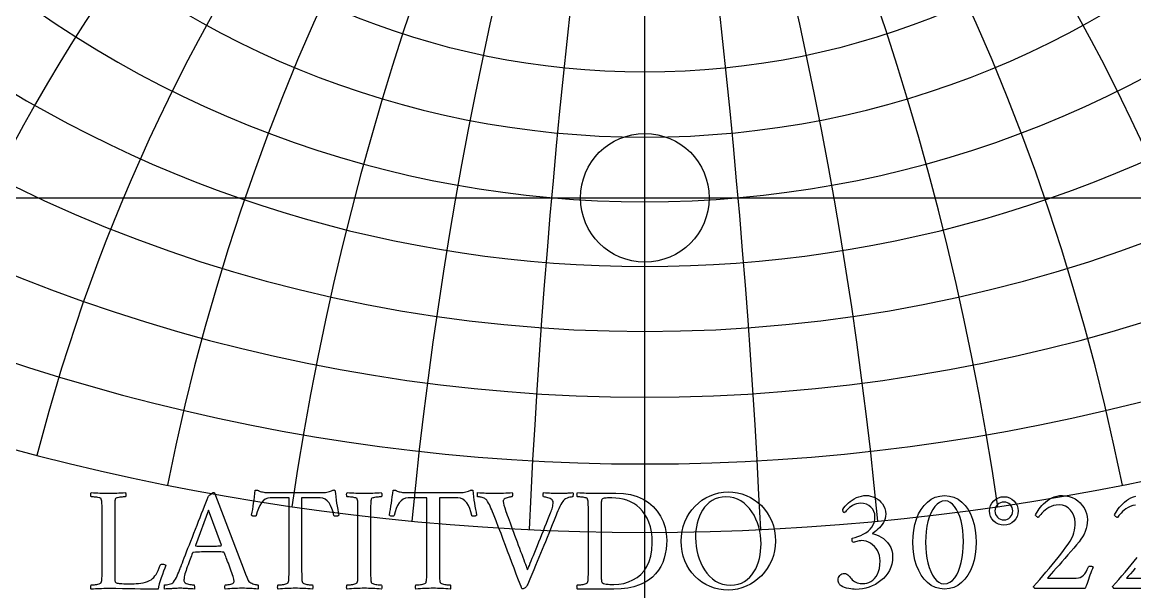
# Model space of a CAD drawing. Header units: millimetres. Extents: x -62 to 62, y -62 to 63.
# Drawn here: x -20.07 to 15.79, y -12.71 to 5.66 of the extents above; entities that cross this region are included whole.
import ezdxf

# ---------------------------------------------------------------- set-up
doc = ezdxf.new("R2010")
doc.units = ezdxf.units.MM
for name, color, linetype in [('CUT_INNER', 6, 'Continuous'), ('ENGRAVE', 7, 'Continuous'), ('ENGRAVE_FINE', 8, 'Continuous'), ('TEXT', 5, 'Continuous')]:
    doc.layers.add(name, color=color, linetype=linetype)

msp = doc.modelspace()

# ---------------------------------------------------------------- linework, layer by layer
at = {"layer": 'CUT_INNER'}
msp.add_circle((0, 0), 2.075, dxfattribs=at)
at = {"layer": 'ENGRAVE'}
for points in [[(0, -60.75), (0, 60.75)], [(-60.75, 0), (60.75, 0)]]:
    msp.add_lwpolyline(points, dxfattribs=at)
for centre, radius in [((0, 0), 60.75), ((0, 29.209), 25.158), ((0, 0), 39.7663), ((0, 0), 26.0306)]:
    msp.add_circle(centre, radius, dxfattribs=at)
for centre, radius, start, end in [((0, 31.3822), 29.4257, 95.00297, 84.99703), ((0, 34.1219), 34.2492, 144.62105, 35.37895), ((0, 37.6103), 39.822, 166.67757, 13.32243), ((0, 42.1223), 46.4306, 183.5108, 356.4892), ((0, 48.0917), 54.5205, 197.70452, 342.29548), ((0, 56.2415), 64.8271, 210.264592, 329.735408), ((0, -23.2997), 46.0894, 30.36667, 149.63333), ((0, -23.2997), 46.0894, 30.36667, 149.63333), ((0, 67.8705), 78.6623, 221.703376, 318.296624)]:
    msp.add_arc(centre, radius, start, end, dxfattribs=at)
at = {"layer": 'ENGRAVE_FINE'}
for centre, radius, start, end in [((-261.386, -23.2997), 265.4183, 2.720215, 18.295689), ((-261.386, -23.2997), 265.4183, 2.720215, 18.295689), ((261.386, -23.2997), 265.4183, 161.704311, 177.279785), ((261.386, -23.2997), 265.4183, 161.704311, 177.279785), ((-126.6296, -23.2997), 134.7564, 5.479245, 36.957699), ((-126.6296, -23.2997), 134.7564, 5.479245, 36.957699), ((126.6296, -23.2997), 134.7564, 143.042301, 174.520755), ((126.6296, -23.2997), 134.7564, 143.042301, 174.520755), ((-79.8292, -23.2997), 92.1788, 8.318056, 56.401004), ((-79.8292, -23.2997), 92.1788, 8.318056, 56.401004), ((79.8292, -23.2997), 92.1788, 123.598996, 171.681944), ((79.8292, -23.2997), 92.1788, 123.598996, 171.681944), ((-54.9272, -23.2997), 71.7024, 11.282167, 77.140586), ((-54.9272, -23.2997), 71.7024, 11.282167, 77.140586), ((54.9272, -23.2997), 71.7024, 102.859414, 168.717833), ((54.9272, -23.2997), 71.7024, 102.859414, 168.717833), ((-38.6736, -23.2997), 60.1654, 14.424584, 99.83197), ((-38.6736, -23.2997), 60.1654, 14.424584, 99.83197), ((38.6736, -23.2997), 60.1654, 80.16803, 165.575416), ((38.6736, -23.2997), 60.1654, 80.16803, 165.575416), ((-26.6097, -23.2997), 53.2195, 17.80967, 125.21799), ((-26.6097, -23.2997), 53.2195, 17.80967, 125.21799), ((26.6097, -23.2997), 53.2195, 54.78201, 162.19033), ((26.6097, -23.2997), 53.2195, 54.78201, 162.19033), ((-16.7752, -23.2997), 49.0473, 21.51853, 137.63001), ((-16.7752, -23.2997), 49.0473, 21.51853, 137.63001), ((16.7752, -23.2997), 49.0473, 42.36999, 158.48147), ((16.7752, -23.2997), 49.0473, 42.36999, 158.48147), ((-8.1268, -23.2997), 46.8004, 25.65685, 144.1555), ((-8.1268, -23.2997), 46.8004, 25.65685, 144.1555), ((8.1268, -23.2997), 46.8004, 35.8445, 154.34315), ((8.1268, -23.2997), 46.8004, 35.8445, 154.34315), ((0, 174.5958), 192.4536, 251.77375, 288.22625)]:
    msp.add_arc(centre, radius, start, end, dxfattribs=at)
at = {"layer": 'TEXT'}
for points in [[(-17.0871, -12.0635), (-17.0871, -12.0689), (-17.0871, -12.0754), (-17.0871, -12.0832), (-17.0871, -12.0922), (-17.0871, -12.1154), (-17.0871, -12.1419), (-17.0871, -12.1717), (-17.0871, -12.2048), (-17.0868, -12.2388), (-17.0859, -12.2712), (-17.0844, -12.3022), (-17.0823, -12.3317), (-17.0793, -12.3575), (-17.0751, -12.3772), (-17.0697, -12.391), (-17.0631, -12.3988), (-17.0378, -12.4139), (-17.0098, -12.4257), (-16.9791, -12.4343), (-16.9458, -12.4395), (-16.9061, -12.4426), (-16.8565, -12.4449), (-16.7971, -12.4462), (-16.7278, -12.4467), (-16.4643, -12.4467), (-16.3956, -12.4447), (-16.3236, -12.4389), (-16.2483, -12.4292), (-16.1697, -12.4156), (-16.0935, -12.3977), (-16.0254, -12.3754), (-15.9654, -12.3486), (-15.9135, -12.3174), (-15.8711, -12.2832), (-15.8302, -12.2431), (-15.7908, -12.197), (-15.753, -12.1449), (-15.7169, -12.085), (-15.6829, -12.0156), (-15.651, -11.9365), (-15.6212, -11.8479), (-15.6135, -11.8353), (-15.5997, -11.8263), (-15.5799, -11.821), (-15.5542, -11.8192), (-15.5147, -11.821), (-15.4823, -11.8263), (-15.4572, -11.8353), (-15.4392, -11.8479), (-15.4735, -11.9452), (-15.5093, -12.0455), (-15.5465, -12.1488), (-15.5853, -12.2551), (-15.6214, -12.359), (-15.6506, -12.4551), (-15.6729, -12.5434), (-15.6883, -12.6239), (-15.8772, -12.6233), (-16.0655, -12.6215), (-16.2533, -12.6185), (-16.4404, -12.6144), (-16.6332, -12.6102), (-16.838, -12.6072), (-17.0547, -12.6054), (-17.2835, -12.6048), (-17.3628, -12.6052), (-17.438, -12.6066), (-17.5089, -12.6088), (-17.5757, -12.612), (-17.641, -12.6151), (-17.7074, -12.6173), (-17.7751, -12.6187), (-17.844, -12.6191), (-17.8522, -12.6078), (-17.8577, -12.5928), (-17.8606, -12.5742), (-17.8607, -12.5521), (-17.8588, -12.5299), (-17.8553, -12.5114), (-17.8504, -12.4964), (-17.844, -12.485), (-17.8266, -12.4846), (-17.8032, -12.4832), (-17.7739, -12.481), (-17.7386, -12.4778), (-17.7007, -12.4735), (-17.6637, -12.4676), (-17.6276, -12.4603), (-17.5925, -12.4515), (-17.5618, -12.4416), (-17.5392, -12.4311), (-17.5246, -12.42), (-17.5182, -12.4084), (-17.5097, -12.3775), (-17.5032, -12.3425), (-17.4989, -12.3033), (-17.4967, -12.2599), (-17.4956, -12.2135), (-17.4949, -12.1653), (-17.4944, -12.1153), (-17.4943, -12.0635), (-17.4943, -10.0659), (-17.4944, -10.014), (-17.4949, -9.9635), (-17.4956, -9.9146), (-17.4967, -9.8671), (-17.4989, -9.8226), (-17.5032, -9.7827), (-17.5097, -9.7472), (-17.5182, -9.7162), (-17.5246, -9.7027), (-17.5392, -9.6911), (-17.5618, -9.6812), (-17.5925, -9.6731), (-17.6276, -9.6664), (-17.6637, -9.6605), (-17.7007, -9.6556), (-17.7386, -9.6515), (-17.7739, -9.6484), (-17.8032, -9.6461), (-17.8266, -9.6448), (-17.844, -9.6444), (-17.8504, -9.633), (-17.8553, -9.618), (-17.8588, -9.5994), (-17.8607, -9.5773), (-17.8606, -9.5551), (-17.8577, -9.5366), (-17.8522, -9.5216), (-17.844, -9.5102), (-17.7724, -9.5128), (-17.7014, -9.5156), (-17.6311, -9.5188), (-17.5613, -9.5222), (-17.4922, -9.5253), (-17.4236, -9.5276), (-17.3556, -9.5289), (-17.2883, -9.5294), (-17.2193, -9.5289), (-17.1512, -9.5276), (-17.0839, -9.5253), (-17.0176, -9.5222), (-16.951, -9.5188), (-16.8829, -9.5156), (-16.8133, -9.5128), (-16.7422, -9.5102), (-16.7339, -9.5216), (-16.7284, -9.5366), (-16.7256, -9.5551), (-16.7254, -9.5773), (-16.7274, -9.5994), (-16.7308, -9.618), (-16.7357, -9.633), (-16.7422, -9.6444), (-16.7595, -9.6448), (-16.7829, -9.6461), (-16.8122, -9.6484), (-16.8476, -9.6515), (-16.8853, -9.6556), (-16.9218, -9.6605), (-16.9571, -9.6664), (-16.9913, -9.6731), (-17.0212, -9.6812), (-17.044, -9.6911), (-17.0595, -9.7027), (-17.0679, -9.7162), (-17.0744, -9.742), (-17.0793, -9.7713), (-17.0827, -9.8042), (-17.0847, -9.8408), (-17.0857, -9.88), (-17.0865, -9.921), (-17.0869, -9.9638), (-17.0871, -10.0084), (-17.0871, -10.0156), (-17.0871, -10.0228), (-17.0871, -10.03), (-17.0871, -10.0372), (-17.0871, -10.0443), (-17.0871, -10.0515), (-17.0871, -10.0587), (-17.0871, -10.0659)], [(-14.9745, -11.9533), (-14.9717, -11.946), (-14.9632, -11.9239), (-14.949, -11.8873), (-14.929, -11.8359), (-14.9043, -11.772), (-14.8757, -11.6976), (-14.8433, -11.6127), (-14.8069, -11.5174), (-14.7672, -11.4139), (-14.7249, -11.3048), (-14.6798, -11.19), (-14.632, -11.0695), (-14.5828, -10.9452), (-14.5332, -10.8192), (-14.4834, -10.6913), (-14.4332, -10.5617), (-14.3834, -10.4325), (-14.3344, -10.306), (-14.2864, -10.1822), (-14.2392, -10.0611), (-14.1939, -9.9449), (-14.1512, -9.836), (-14.1112, -9.7342), (-14.074, -9.6396), (-14.0615, -9.6198), (-14.0434, -9.5988), (-14.0196, -9.5767), (-13.9901, -9.5533), (-13.9597, -9.5324), (-13.9333, -9.5174), (-13.9106, -9.5084), (-13.8919, -9.5054), (-13.8876, -9.5056), (-13.8842, -9.506), (-13.8816, -9.5068), (-13.88, -9.5078), (-13.8783, -9.5092), (-13.8758, -9.5108), (-13.8723, -9.5128), (-13.868, -9.515), (-12.9147, -12.0156), (-12.8677, -12.1389), (-12.8321, -12.2311), (-12.8078, -12.2922), (-12.795, -12.3221), (-12.7801, -12.3476), (-12.7596, -12.3712), (-12.7334, -12.3931), (-12.7015, -12.4132), (-12.6668, -12.431), (-12.6321, -12.4461), (-12.5974, -12.4585), (-12.5626, -12.4682), (-12.531, -12.4756), (-12.5057, -12.4808), (-12.4867, -12.484), (-12.474, -12.485), (-12.4659, -12.4986), (-12.4608, -12.5156), (-12.4587, -12.5358), (-12.4596, -12.5593), (-12.462, -12.5819), (-12.4644, -12.5994), (-12.4668, -12.6118), (-12.4692, -12.6191), (-12.5369, -12.6145), (-12.6009, -12.6102), (-12.6614, -12.6061), (-12.7183, -12.6024), (-12.7761, -12.5992), (-12.8393, -12.597), (-12.9078, -12.5956), (-12.9818, -12.5952), (-13.0598, -12.5956), (-13.1309, -12.597), (-13.1951, -12.5992), (-13.2524, -12.6024), (-13.3098, -12.6061), (-13.374, -12.6102), (-13.4451, -12.6145), (-13.5231, -12.6191), (-13.5313, -12.6078), (-13.5369, -12.5928), (-13.5397, -12.5742), (-13.5398, -12.5521), (-13.5376, -12.5299), (-13.5333, -12.5114), (-13.5268, -12.4964), (-13.5183, -12.485), (-13.4937, -12.484), (-13.4632, -12.4808), (-13.4267, -12.4756), (-13.3842, -12.4682), (-13.3422, -12.4591), (-13.3075, -12.4485), (-13.28, -12.4364), (-13.2596, -12.4227), (-13.2512, -12.4114), (-13.2452, -12.3964), (-13.2416, -12.3778), (-13.2405, -12.3557), (-13.2424, -12.3304), (-13.2482, -12.2976), (-13.258, -12.2573), (-13.2716, -12.2096), (-13.2882, -12.1564), (-13.3069, -12.1), (-13.3277, -12.0403), (-13.3506, -11.9772), (-13.3746, -11.913), (-13.3985, -11.8497), (-13.4225, -11.7873), (-13.4464, -11.7257), (-13.4693, -11.6674), (-13.4901, -11.6144), (-13.5089, -11.5668), (-13.5255, -11.5246), (-13.5391, -11.49), (-13.5488, -11.4653), (-13.5547, -11.4505), (-13.5566, -11.4455), (-13.5572, -11.4449), (-13.559, -11.4431), (-13.562, -11.4401), (-13.5662, -11.4359), (-13.571, -11.4317), (-13.5758, -11.4287), (-13.5806, -11.427), (-13.5854, -11.4264), (-13.6234, -11.4243), (-13.6656, -11.4228), (-13.712, -11.4219), (-13.7626, -11.4216), (-13.8144, -11.4216), (-13.8644, -11.4216), (-13.9126, -11.4216), (-13.959, -11.4216), (-13.971, -11.4216), (-13.983, -11.4216), (-13.9949, -11.4216), (-14.0069, -11.4216), (-14.0186, -11.4216), (-14.0297, -11.4216), (-14.0401, -11.4216), (-14.05, -11.4216), (-14.1192, -11.4217), (-14.1829, -11.4222), (-14.2413, -11.4229), (-14.2943, -11.424), (-14.3482, -11.4256), (-14.4093, -11.4281), (-14.4776, -11.4316), (-14.553, -11.4359), (-14.5557, -11.4364), (-14.559, -11.4377), (-14.5629, -11.44), (-14.5674, -11.4431), (-14.5716, -11.4463), (-14.5746, -11.4485), (-14.5764, -11.4499), (-14.577, -11.4503), (-14.5792, -11.4563), (-14.5859, -11.4743), (-14.5972, -11.5042), (-14.6129, -11.5461), (-14.6317, -11.5963), (-14.6524, -11.6509), (-14.6749, -11.71), (-14.6991, -11.7737), (-14.7235, -11.8385), (-14.7464, -11.9012), (-14.7678, -11.9618), (-14.7877, -12.0204), (-14.8073, -12.0778), (-14.8231, -12.1305), (-14.8349, -12.1784), (-14.8428, -12.2215), (-14.8481, -12.2602), (-14.8518, -12.2946), (-14.854, -12.3248), (-14.8548, -12.3509), (-14.8501, -12.3759), (-14.8362, -12.3982), (-14.813, -12.4178), (-14.7805, -12.4347), (-14.7431, -12.4489), (-14.7051, -12.4605), (-14.6665, -12.4693), (-14.6272, -12.4754), (-14.5915, -12.4796), (-14.5632, -12.4826), (-14.5424, -12.4844), (-14.529, -12.485), (-14.5246, -12.4923), (-14.5207, -12.5048), (-14.5174, -12.5223), (-14.5147, -12.5449), (-14.5132, -12.5684), (-14.5135, -12.5886), (-14.5156, -12.6055), (-14.5195, -12.6191), (-14.5633, -12.6167), (-14.6039, -12.6144), (-14.6412, -12.612), (-14.6752, -12.6096), (-14.7075, -12.6072), (-14.7398, -12.6048), (-14.7722, -12.6024), (-14.8045, -12.6), (-14.8394, -12.5979), (-14.8793, -12.5964), (-14.9244, -12.5955), (-14.9745, -12.5952), (-15.0251, -12.5955), (-15.0716, -12.5964), (-15.1138, -12.5979), (-15.1518, -12.6), (-15.1877, -12.6024), (-15.2236, -12.6048), (-15.2596, -12.6072), (-15.2955, -12.6096), (-15.3338, -12.612), (-15.3769, -12.6144), (-15.4248, -12.6167), (-15.4775, -12.6191), (-15.4817, -12.6118), (-15.4847, -12.5994), (-15.4865, -12.5819), (-15.4871, -12.5593), (-15.4865, -12.5358), (-15.4847, -12.5156), (-15.4817, -12.4986), (-15.4775, -12.485), (-15.4522, -12.4837), (-15.4194, -12.4796), (-15.3792, -12.4729), (-15.3314, -12.4635), (-15.2843, -12.451), (-15.2458, -12.4353), (-15.216, -12.4163), (-15.1949, -12.394), (-15.1603, -12.3471), (-15.1284, -12.2976), (-15.0992, -12.2453), (-15.0727, -12.1904), (-15.0478, -12.1334), (-15.0231, -12.0748), (-14.9986, -12.0148), (-14.9745, -11.9533)], [(-10.3567, -9.5102), (-10.3258, -9.5087), (-10.2908, -9.5042), (-10.2516, -9.4968), (-10.2082, -9.4863), (-10.1657, -9.4746), (-10.1291, -9.4635), (-10.0986, -9.453), (-10.074, -9.4432), (-10.0564, -9.4348), (-10.0417, -9.4288), (-10.03, -9.4252), (-10.0214, -9.424), (-10.0139, -9.4246), (-10.0058, -9.4264), (-9.9971, -9.4294), (-9.9878, -9.4336), (-9.9754, -9.5405), (-9.9621, -9.6455), (-9.9479, -9.7488), (-9.9327, -9.8503), (-9.9167, -9.95), (-9.8998, -10.0479), (-9.882, -10.144), (-9.8633, -10.2384), (-9.869, -10.2434), (-9.8764, -10.2491), (-9.8857, -10.2554), (-9.8968, -10.2623), (-9.9094, -10.2683), (-9.9232, -10.2719), (-9.9381, -10.2731), (-9.9543, -10.2719), (-9.9782, -10.2704), (-9.9974, -10.2659), (-10.0118, -10.2584), (-10.0214, -10.2479), (-10.0492, -10.1309), (-10.0848, -10.024), (-10.1282, -9.9273), (-10.1794, -9.8408), (-10.2387, -9.7695), (-10.3064, -9.7186), (-10.3824, -9.6881), (-10.4669, -9.6779), (-11.0609, -9.6779), (-11.0609, -12.0635), (-11.0607, -12.1153), (-11.0603, -12.1653), (-11.0595, -12.2135), (-11.0585, -12.2599), (-11.0562, -12.3033), (-11.0519, -12.3425), (-11.0454, -12.3775), (-11.0369, -12.4084), (-11.0285, -12.42), (-11.013, -12.4311), (-10.9902, -12.4416), (-10.9603, -12.4515), (-10.9263, -12.4603), (-10.8914, -12.4676), (-10.8556, -12.4735), (-10.8189, -12.4778), (-10.7847, -12.481), (-10.7561, -12.4832), (-10.7332, -12.4846), (-10.716, -12.485), (-10.7095, -12.4964), (-10.7046, -12.5114), (-10.7011, -12.5299), (-10.6992, -12.5521), (-10.6993, -12.5742), (-10.7022, -12.5928), (-10.7077, -12.6078), (-10.716, -12.6191), (-10.7871, -12.6145), (-10.8567, -12.6102), (-10.9248, -12.6061), (-10.9914, -12.6024), (-11.0577, -12.5992), (-11.1249, -12.597), (-11.193, -12.5956), (-11.262, -12.5952), (-11.3294, -12.5956), (-11.3974, -12.597), (-11.4659, -12.5992), (-11.5351, -12.6024), (-11.6049, -12.6061), (-11.6752, -12.6102), (-11.7462, -12.6145), (-11.8177, -12.6191), (-11.826, -12.6078), (-11.8315, -12.5928), (-11.8343, -12.5742), (-11.8345, -12.5521), (-11.8325, -12.5299), (-11.8291, -12.5114), (-11.8242, -12.4964), (-11.8177, -12.485), (-11.8004, -12.4846), (-11.777, -12.4832), (-11.7477, -12.481), (-11.7123, -12.4778), (-11.6745, -12.4735), (-11.6375, -12.4676), (-11.6014, -12.4603), (-11.5662, -12.4515), (-11.5355, -12.4416), (-11.5129, -12.4311), (-11.4984, -12.42), (-11.492, -12.4084), (-11.4835, -12.3775), (-11.477, -12.3425), (-11.4727, -12.3033), (-11.4704, -12.2599), (-11.4694, -12.2135), (-11.4686, -12.1653), (-11.4682, -12.1153), (-11.468, -12.0635), (-11.468, -9.6779), (-12.0716, -9.6779), (-12.156, -9.6881), (-12.2321, -9.7186), (-12.2998, -9.7695), (-12.359, -9.8408), (-12.4105, -9.9273), (-12.4548, -10.024), (-12.492, -10.1309), (-12.5219, -10.2479), (-12.5315, -10.2584), (-12.5459, -10.2659), (-12.565, -10.2704), (-12.589, -10.2719), (-12.605, -10.2731), (-12.6195, -10.2719), (-12.6325, -10.2683), (-12.6441, -10.2623), (-12.6541, -10.2554), (-12.6626, -10.2491), (-12.6697, -10.2434), (-12.6752, -10.2384), (-12.6566, -10.144), (-12.6393, -10.0479), (-12.6231, -9.95), (-12.6081, -9.8503), (-12.5941, -9.7488), (-12.5806, -9.6455), (-12.5677, -9.5405), (-12.5554, -9.4336), (-12.5429, -9.4298), (-12.5291, -9.4282), (-12.5141, -9.4286), (-12.498, -9.4312), (-12.4821, -9.4349), (-12.468, -9.439), (-12.4557, -9.4433), (-12.4453, -9.4479), (-12.4215, -9.4577), (-12.3932, -9.4677), (-12.3604, -9.478), (-12.3231, -9.4887), (-12.2849, -9.4981), (-12.2495, -9.5048), (-12.2167, -9.5089), (-12.1866, -9.5102)], [(-9.0393, -9.5294), (-8.9703, -9.5289), (-8.9022, -9.5276), (-8.835, -9.5253), (-8.7687, -9.5222), (-8.7021, -9.5188), (-8.634, -9.5156), (-8.5643, -9.5128), (-8.4932, -9.5102), (-8.485, -9.5216), (-8.4795, -9.5366), (-8.4766, -9.5551), (-8.4765, -9.5773), (-8.4784, -9.5994), (-8.4819, -9.618), (-8.4868, -9.633), (-8.4932, -9.6444), (-8.5106, -9.6448), (-8.534, -9.6461), (-8.5633, -9.6484), (-8.5986, -9.6515), (-8.6364, -9.6556), (-8.6729, -9.6605), (-8.7082, -9.6664), (-8.7423, -9.6731), (-8.7723, -9.6812), (-8.795, -9.6911), (-8.8106, -9.7027), (-8.819, -9.7162), (-8.8254, -9.742), (-8.8304, -9.7713), (-8.8338, -9.8042), (-8.8357, -9.8408), (-8.8368, -9.88), (-8.8375, -9.921), (-8.838, -9.9638), (-8.8381, -10.0084), (-8.8381, -10.0156), (-8.8381, -10.0228), (-8.8381, -10.03), (-8.8381, -10.0372), (-8.8381, -10.0443), (-8.8381, -10.0515), (-8.8381, -10.0587), (-8.8381, -10.0659), (-8.8381, -12.0635), (-8.8381, -12.0707), (-8.8381, -12.0778), (-8.8381, -12.085), (-8.8381, -12.0922), (-8.8381, -12.0994), (-8.8381, -12.1066), (-8.8381, -12.1138), (-8.8381, -12.1209), (-8.838, -12.1654), (-8.8375, -12.2078), (-8.8368, -12.248), (-8.8357, -12.2862), (-8.8338, -12.3217), (-8.8304, -12.3539), (-8.8254, -12.3828), (-8.819, -12.4084), (-8.8106, -12.42), (-8.795, -12.4311), (-8.7723, -12.4416), (-8.7423, -12.4515), (-8.7082, -12.4603), (-8.6729, -12.4676), (-8.6364, -12.4735), (-8.5986, -12.4778), (-8.5633, -12.481), (-8.534, -12.4832), (-8.5106, -12.4846), (-8.4932, -12.485), (-8.4868, -12.4964), (-8.4819, -12.5114), (-8.4784, -12.5299), (-8.4765, -12.5521), (-8.4766, -12.5742), (-8.4795, -12.5928), (-8.485, -12.6078), (-8.4932, -12.6191), (-8.5643, -12.6145), (-8.634, -12.6102), (-8.7021, -12.6061), (-8.7687, -12.6024), (-8.835, -12.5992), (-8.9022, -12.597), (-8.9703, -12.5956), (-9.0393, -12.5952), (-9.1067, -12.5956), (-9.1747, -12.597), (-9.2432, -12.5992), (-9.3124, -12.6024), (-9.3821, -12.6061), (-9.4525, -12.6102), (-9.5235, -12.6145), (-9.595, -12.6191), (-9.6032, -12.6078), (-9.6088, -12.5928), (-9.6116, -12.5742), (-9.6118, -12.5521), (-9.6098, -12.5299), (-9.6064, -12.5114), (-9.6015, -12.4964), (-9.595, -12.485), (-9.5777, -12.4846), (-9.5543, -12.4832), (-9.525, -12.481), (-9.4896, -12.4778), (-9.4518, -12.4735), (-9.4148, -12.4676), (-9.3787, -12.4603), (-9.3435, -12.4515), (-9.3128, -12.4416), (-9.2902, -12.4311), (-9.2757, -12.42), (-9.2693, -12.4084), (-9.2607, -12.3775), (-9.2543, -12.3425), (-9.25, -12.3033), (-9.2477, -12.2599), (-9.2467, -12.2135), (-9.2459, -12.1653), (-9.2455, -12.1153), (-9.2453, -12.0635), (-9.2453, -10.0659), (-9.2455, -10.014), (-9.2459, -9.9635), (-9.2467, -9.9146), (-9.2477, -9.8671), (-9.25, -9.8226), (-9.2543, -9.7827), (-9.2607, -9.7472), (-9.2693, -9.7162), (-9.2757, -9.7027), (-9.2902, -9.6911), (-9.3128, -9.6812), (-9.3435, -9.6731), (-9.3787, -9.6664), (-9.4148, -9.6605), (-9.4518, -9.6556), (-9.4896, -9.6515), (-9.525, -9.6484), (-9.5543, -9.6461), (-9.5777, -9.6448), (-9.595, -9.6444), (-9.6015, -9.633), (-9.6064, -9.618), (-9.6098, -9.5994), (-9.6118, -9.5773), (-9.6116, -9.5551), (-9.6088, -9.5366), (-9.6032, -9.5216), (-9.595, -9.5102), (-9.5235, -9.5128), (-9.4525, -9.5156), (-9.3821, -9.5188), (-9.3124, -9.5222), (-9.2432, -9.5253), (-9.1747, -9.5276), (-9.1067, -9.5289), (-9.0393, -9.5294)], [(-5.916, -9.5102), (-5.8852, -9.5087), (-5.8502, -9.5042), (-5.811, -9.4968), (-5.7675, -9.4863), (-5.725, -9.4746), (-5.6885, -9.4635), (-5.658, -9.453), (-5.6334, -9.4432), (-5.6158, -9.4348), (-5.6011, -9.4288), (-5.5894, -9.4252), (-5.5807, -9.424), (-5.5732, -9.4246), (-5.5652, -9.4264), (-5.5565, -9.4294), (-5.5472, -9.4336), (-5.5348, -9.5405), (-5.5214, -9.6455), (-5.5072, -9.7488), (-5.4921, -9.8503), (-5.4761, -9.95), (-5.4592, -10.0479), (-5.4414, -10.144), (-5.4226, -10.2384), (-5.4283, -10.2434), (-5.4358, -10.2491), (-5.4451, -10.2554), (-5.4562, -10.2623), (-5.4688, -10.2683), (-5.4825, -10.2719), (-5.4975, -10.2731), (-5.5137, -10.2719), (-5.5376, -10.2704), (-5.5568, -10.2659), (-5.5711, -10.2584), (-5.5807, -10.2479), (-5.6086, -10.1309), (-5.6442, -10.024), (-5.6876, -9.9273), (-5.7388, -9.8408), (-5.7981, -9.7695), (-5.8657, -9.7186), (-5.9418, -9.6881), (-6.0262, -9.6779), (-6.6202, -9.6779), (-6.6202, -12.0635), (-6.6201, -12.1153), (-6.6196, -12.1653), (-6.6189, -12.2135), (-6.6178, -12.2599), (-6.6156, -12.3033), (-6.6112, -12.3425), (-6.6048, -12.3775), (-6.5963, -12.4084), (-6.5879, -12.42), (-6.5723, -12.4311), (-6.5496, -12.4416), (-6.5196, -12.4515), (-6.4856, -12.4603), (-6.4508, -12.4676), (-6.415, -12.4735), (-6.3783, -12.4778), (-6.344, -12.481), (-6.3154, -12.4832), (-6.2925, -12.4846), (-6.2753, -12.485), (-6.2689, -12.4964), (-6.2639, -12.5114), (-6.2605, -12.5299), (-6.2586, -12.5521), (-6.2587, -12.5742), (-6.2616, -12.5928), (-6.2671, -12.6078), (-6.2753, -12.6191), (-6.3464, -12.6145), (-6.416, -12.6102), (-6.4842, -12.6061), (-6.5508, -12.6024), (-6.6171, -12.5992), (-6.6843, -12.597), (-6.7524, -12.5956), (-6.8214, -12.5952), (-6.8888, -12.5956), (-6.9567, -12.597), (-7.0253, -12.5992), (-7.0945, -12.6024), (-7.1642, -12.6061), (-7.2346, -12.6102), (-7.3055, -12.6145), (-7.3771, -12.6191), (-7.3853, -12.6078), (-7.3909, -12.5928), (-7.3937, -12.5742), (-7.3939, -12.5521), (-7.3919, -12.5299), (-7.3885, -12.5114), (-7.3835, -12.4964), (-7.3771, -12.485), (-7.3597, -12.4846), (-7.3364, -12.4832), (-7.307, -12.481), (-7.2717, -12.4778), (-7.2338, -12.4735), (-7.1969, -12.4676), (-7.1608, -12.4603), (-7.1256, -12.4515), (-7.0949, -12.4416), (-7.0723, -12.4311), (-7.0578, -12.42), (-7.0514, -12.4084), (-7.0428, -12.3775), (-7.0364, -12.3425), (-7.032, -12.3033), (-7.0298, -12.2599), (-7.0288, -12.2135), (-7.028, -12.1653), (-7.0276, -12.1153), (-7.0274, -12.0635), (-7.0274, -9.6779), (-7.631, -9.6779), (-7.7154, -9.6881), (-7.7915, -9.7186), (-7.8591, -9.7695), (-7.9184, -9.8408), (-7.9699, -9.9273), (-8.0142, -10.024), (-8.0513, -10.1309), (-8.0813, -10.2479), (-8.0909, -10.2584), (-8.1052, -10.2659), (-8.1244, -10.2704), (-8.1483, -10.2719), (-8.1644, -10.2731), (-8.1789, -10.2719), (-8.1919, -10.2683), (-8.2034, -10.2623), (-8.2135, -10.2554), (-8.222, -10.2491), (-8.229, -10.2434), (-8.2346, -10.2384), (-8.216, -10.144), (-8.1986, -10.0479), (-8.1825, -9.95), (-8.1675, -9.8503), (-8.1534, -9.7488), (-8.14, -9.6455), (-8.1271, -9.5405), (-8.1148, -9.4336), (-8.1022, -9.4298), (-8.0885, -9.4282), (-8.0735, -9.4286), (-8.0573, -9.4312), (-8.0415, -9.4349), (-8.0274, -9.439), (-8.0151, -9.4433), (-8.0046, -9.4479), (-7.9808, -9.4577), (-7.9525, -9.4677), (-7.9198, -9.478), (-7.8825, -9.4887), (-7.8443, -9.4981), (-7.8088, -9.5048), (-7.776, -9.5089), (-7.746, -9.5102)], [(-4.8526, -9.5294), (-4.7766, -9.5289), (-4.7017, -9.5276), (-4.6281, -9.5253), (-4.5556, -9.5222), (-4.484, -9.5188), (-4.4131, -9.5156), (-4.3427, -9.5128), (-4.273, -9.5102), (-4.2689, -9.522), (-4.2664, -9.5384), (-4.2653, -9.5592), (-4.2658, -9.5845), (-4.2677, -9.6089), (-4.2712, -9.627), (-4.2761, -9.6388), (-4.2825, -9.6444), (-4.2953, -9.6451), (-4.3143, -9.6473), (-4.3396, -9.6511), (-4.3712, -9.6563), (-4.4055, -9.6635), (-4.4388, -9.6731), (-4.4713, -9.6851), (-4.5029, -9.6994), (-4.5301, -9.7173), (-4.5496, -9.7396), (-4.5613, -9.7664), (-4.5652, -9.7976), (-4.5598, -9.8461), (-4.5436, -9.915), (-4.5167, -10.0042), (-4.479, -10.1138), (-4.4581, -10.1708), (-4.434, -10.2366), (-4.4066, -10.311), (-4.376, -10.394), (-4.3429, -10.4837), (-4.3083, -10.5779), (-4.2722, -10.6765), (-4.2346, -10.7797), (-4.1962, -10.885), (-4.1574, -10.9904), (-4.1183, -11.0958), (-4.079, -11.2012), (-4.0403, -11.3045), (-4.0035, -11.4036), (-3.9685, -11.4985), (-3.9352, -11.5892), (-3.9044, -11.6738), (-3.8766, -11.7503), (-3.8517, -11.8187), (-3.8299, -11.879), (-3.8117, -11.9289), (-3.7981, -11.9659), (-3.789, -11.99), (-3.7844, -12.0012), (-3.7769, -11.9849), (-3.764, -11.9551), (-3.7457, -11.9118), (-3.7221, -11.8551), (-3.6941, -11.7873), (-3.6628, -11.7108), (-3.6282, -11.6256), (-3.5903, -11.5317), (-3.5498, -11.431), (-3.5071, -11.3252), (-3.4624, -11.2142), (-3.4155, -11.0982), (-3.3674, -10.9792), (-3.3191, -10.8593), (-3.2704, -10.7385), (-3.2215, -10.6168), (-3.1731, -10.4964), (-3.1263, -10.3797), (-3.0809, -10.2665), (-3.0371, -10.1569), (-3.0209, -10.1156), (-3.0059, -10.0731), (-2.9922, -10.0294), (-2.9796, -9.9845), (-2.9691, -9.9408), (-2.9616, -9.9006), (-2.9571, -9.8641), (-2.9556, -9.8312), (-2.9597, -9.7952), (-2.9718, -9.7641), (-2.992, -9.7378), (-3.0203, -9.7162), (-3.0532, -9.6985), (-3.0874, -9.6839), (-3.1227, -9.6722), (-3.1592, -9.6635), (-3.1935, -9.6572), (-3.2221, -9.6527), (-3.245, -9.65), (-3.2622, -9.6491), (-3.2706, -9.6415), (-3.2766, -9.6282), (-3.2802, -9.6092), (-3.2814, -9.5845), (-3.2802, -9.5592), (-3.2766, -9.5384), (-3.2706, -9.522), (-3.2622, -9.5102), (-3.1984, -9.5128), (-3.1365, -9.5156), (-3.0763, -9.5188), (-3.0179, -9.5222), (-2.9595, -9.5253), (-2.8993, -9.5276), (-2.8374, -9.5289), (-2.7736, -9.5294), (-2.7214, -9.5292), (-2.6748, -9.5288), (-2.6339, -9.528), (-2.5987, -9.527), (-2.5666, -9.5256), (-2.5347, -9.524), (-2.5031, -9.522), (-2.4718, -9.5198), (-2.4389, -9.5174), (-2.4023, -9.515), (-2.3622, -9.5126), (-2.3185, -9.5102), (-2.3146, -9.5222), (-2.3125, -9.539), (-2.3122, -9.5605), (-2.3137, -9.5869), (-2.3164, -9.612), (-2.3197, -9.63), (-2.3236, -9.6408), (-2.3281, -9.6444), (-2.3471, -9.6458), (-2.3754, -9.6503), (-2.413, -9.6578), (-2.4598, -9.6683), (-2.5088, -9.6833), (-2.5526, -9.7042), (-2.5914, -9.7312), (-2.6251, -9.7641), (-2.6483, -9.7942), (-2.6748, -9.8366), (-2.7046, -9.8912), (-2.7377, -9.9581), (-2.7714, -10.0304), (-2.8029, -10.1012), (-2.8324, -10.1705), (-2.8598, -10.2384), (-2.9231, -10.3955), (-2.9838, -10.5461), (-3.0417, -10.6901), (-3.0969, -10.8276), (-3.1505, -10.9605), (-3.2035, -11.091), (-3.2559, -11.2192), (-3.3077, -11.3449), (-3.3597, -11.4707), (-3.4125, -11.5988), (-3.4662, -11.7293), (-3.5209, -11.8623), (-3.5778, -12), (-3.6382, -12.1449), (-3.7023, -12.297), (-3.77, -12.4563), (-3.7896, -12.4982), (-3.8101, -12.5329), (-3.8315, -12.5605), (-3.8538, -12.5808), (-3.8767, -12.5955), (-3.8999, -12.606), (-3.9234, -12.6123), (-3.9472, -12.6144), (-3.9541, -12.6124), (-3.9604, -12.6066), (-3.9661, -12.5968), (-3.9712, -12.5832), (-3.976, -12.5687), (-3.9808, -12.5563), (-3.9855, -12.5459), (-3.9903, -12.5377), (-4.068, -12.3328), (-4.143, -12.1347), (-4.2153, -11.9436), (-4.2849, -11.7593), (-4.3535, -11.5777), (-4.4227, -11.3946), (-4.4924, -11.21), (-4.5628, -11.024), (-4.6357, -10.8324), (-4.7131, -10.6312), (-4.795, -10.4204), (-4.8813, -10.2), (-4.9075, -10.1324), (-4.9334, -10.0683), (-4.959, -10.0078), (-4.9843, -9.9509), (-5.0102, -9.897), (-5.0376, -9.8455), (-5.0665, -9.7964), (-5.0969, -9.7497), (-5.1113, -9.7315), (-5.1304, -9.715), (-5.1544, -9.7003), (-5.1831, -9.6875), (-5.2141, -9.6764), (-5.2448, -9.6671), (-5.2752, -9.6596), (-5.3053, -9.6539), (-5.3333, -9.6497), (-5.3574, -9.6467), (-5.3776, -9.645), (-5.3939, -9.6444), (-5.396, -9.6403), (-5.3975, -9.6282), (-5.3984, -9.608), (-5.3987, -9.5797), (-5.3984, -9.5511), (-5.3975, -9.53), (-5.396, -9.5164), (-5.3939, -9.5102), (-5.3159, -9.5128), (-5.2448, -9.5156), (-5.1806, -9.5188), (-5.1232, -9.5222), (-5.0659, -9.5253), (-5.0017, -9.5276), (-4.9306, -9.5289), (-4.8526, -9.5294)], [(-0.9389, -9.5246), (-0.6916, -9.537), (-0.4623, -9.5743), (-0.2509, -9.6364), (-0.0575, -9.7234), (0.1162, -9.8318), (0.2683, -9.9581), (0.3988, -10.1024), (0.5078, -10.2647), (0.5937, -10.4418), (0.6551, -10.6306), (0.6919, -10.831), (0.7042, -11.0431), (0.6991, -11.1907), (0.6838, -11.3365), (0.6584, -11.4805), (0.6227, -11.6228), (0.575, -11.7605), (0.5132, -11.891), (0.4373, -12.0144), (0.3473, -12.1305), (0.2418, -12.2373), (0.1192, -12.3323), (-0.0205, -12.4157), (-0.1772, -12.4874), (-0.3527, -12.545), (-0.5485, -12.5862), (-0.7647, -12.6109), (-1.0012, -12.6191), (-2.17, -12.6191), (-2.1782, -12.6078), (-2.1838, -12.5928), (-2.1866, -12.5742), (-2.1868, -12.5521), (-2.1848, -12.5299), (-2.1814, -12.5114), (-2.1765, -12.4964), (-2.17, -12.485), (-2.1527, -12.4846), (-2.1293, -12.4832), (-2.1, -12.481), (-2.0646, -12.4778), (-2.0268, -12.4735), (-1.9898, -12.4676), (-1.9537, -12.4603), (-1.9185, -12.4515), (-1.8878, -12.4416), (-1.8652, -12.4311), (-1.8507, -12.42), (-1.8443, -12.4084), (-1.8357, -12.3775), (-1.8293, -12.3425), (-1.825, -12.3033), (-1.8227, -12.2599), (-1.8217, -12.2135), (-1.8209, -12.1653), (-1.8205, -12.1153), (-1.8203, -12.0635), (-1.8203, -10.0659), (-1.8205, -10.014), (-1.8209, -9.9635), (-1.8217, -9.9146), (-1.8227, -9.8671), (-1.825, -9.8226), (-1.8293, -9.7827), (-1.8357, -9.7472), (-1.8443, -9.7162), (-1.8507, -9.7027), (-1.8652, -9.6911), (-1.8878, -9.6812), (-1.9185, -9.6731), (-1.9537, -9.6664), (-1.9898, -9.6605), (-2.0268, -9.6556), (-2.0646, -9.6515), (-2.1, -9.6484), (-2.1293, -9.6461), (-2.1527, -9.6448), (-2.17, -9.6444), (-2.1765, -9.633), (-2.1814, -9.618), (-2.1848, -9.5994), (-2.1868, -9.5773), (-2.1866, -9.5551), (-2.1838, -9.5366), (-2.1782, -9.5216), (-2.17, -9.5102), (-2.0985, -9.5128), (-2.0275, -9.5156), (-1.9571, -9.5188), (-1.8874, -9.5222), (-1.8182, -9.5253), (-1.7497, -9.5276), (-1.6817, -9.5289), (-1.6143, -9.5294), (-1.5416, -9.5292), (-1.4622, -9.5288), (-1.3763, -9.528), (-1.2838, -9.527), (-1.1904, -9.5259), (-1.1018, -9.5252), (-1.0179, -9.5247), (-0.9389, -9.5246)], [(-1.4084, -10.0755), (-1.4084, -12.0683), (-1.4084, -12.0876), (-1.4084, -12.112), (-1.4084, -12.1415), (-1.4084, -12.176), (-1.4079, -12.2129), (-1.4066, -12.2491), (-1.4043, -12.2847), (-1.4012, -12.3197), (-1.3974, -12.351), (-1.3934, -12.3754), (-1.389, -12.3929), (-1.3844, -12.4036), (-1.3648, -12.4212), (-1.3347, -12.4359), (-1.2941, -12.4476), (-1.2431, -12.4563), (-1.1858, -12.4626), (-1.1263, -12.467), (-1.0648, -12.4697), (-1.0012, -12.4706), (-0.837, -12.4617), (-0.6796, -12.4347), (-0.5292, -12.3898), (-0.3856, -12.3269), (-0.2522, -12.2456), (-0.1323, -12.1455), (-0.0259, -12.0265), (0.0671, -11.8886), (0.1425, -11.7313), (0.1964, -11.5539), (0.2287, -11.3564), (0.2395, -11.1389), (0.2328, -10.9476), (0.2126, -10.7713), (0.1789, -10.6099), (0.1317, -10.4635), (0.0731, -10.331), (0.0048, -10.2114), (-0.0731, -10.1047), (-0.1605, -10.0108), (-0.2557, -9.9294), (-0.3569, -9.8599), (-0.4641, -9.8024), (-0.5772, -9.7569), (-0.6947, -9.7223), (-0.815, -9.6976), (-0.9379, -9.6828), (-1.0635, -9.6779), (-1.0808, -9.678), (-1.1042, -9.6785), (-1.1335, -9.6792), (-1.1688, -9.6803), (-1.2066, -9.6819), (-1.2431, -9.6845), (-1.2784, -9.6879), (-1.3125, -9.6923), (-1.3425, -9.6979), (-1.3652, -9.7054), (-1.3808, -9.7147), (-1.3892, -9.7258), (-1.3956, -9.7517), (-1.4006, -9.7815), (-1.404, -9.8152), (-1.406, -9.8527), (-1.407, -9.8927), (-1.4078, -9.9336), (-1.4082, -9.9753), (-1.4084, -10.018), (-1.4084, -10.0252), (-1.4084, -10.0324), (-1.4084, -10.0396), (-1.4084, -10.0467), (-1.4084, -10.0539), (-1.4084, -10.0611), (-1.4084, -10.0683), (-1.4084, -10.0755)], [(2.6826, -9.4863), (2.836, -9.4935), (2.985, -9.515), (3.1294, -9.5509), (3.2694, -9.6012), (3.4031, -9.6649), (3.5287, -9.7408), (3.6462, -9.8289), (3.7556, -9.9294), (3.8555, -10.0408), (3.9442, -10.1617), (4.0219, -10.2922), (4.0885, -10.4324), (4.142, -10.581), (4.1802, -10.7371), (4.2031, -10.9008), (4.2107, -11.0719), (4.2031, -11.2343), (4.1802, -11.391), (4.142, -11.5421), (4.0885, -11.6874), (4.0219, -11.8257), (3.9442, -11.9557), (3.8555, -12.0772), (3.7556, -12.1904), (3.6462, -12.2934), (3.5287, -12.3844), (3.4031, -12.4635), (3.2694, -12.5305), (3.1294, -12.584), (2.985, -12.6221), (2.836, -12.645), (2.6826, -12.6527), (2.5312, -12.6455), (2.3838, -12.6239), (2.2402, -12.588), (2.1006, -12.5377), (1.967, -12.4741), (1.8419, -12.3982), (1.7251, -12.31), (1.6167, -12.2096), (1.5181, -12.0982), (1.4305, -11.9772), (1.354, -11.8467), (1.2886, -11.7066), (1.2362, -11.5582), (1.1988, -11.403), (1.1763, -11.2409), (1.1688, -11.0719), (1.1763, -10.9093), (1.1988, -10.7521), (1.2362, -10.6003), (1.2886, -10.4539), (1.354, -10.3145), (1.4305, -10.1839), (1.5181, -10.0619), (1.6167, -9.9485), (1.7251, -9.8455), (1.8419, -9.7545), (1.967, -9.6755), (2.1006, -9.6084), (2.2402, -9.555), (2.3838, -9.5168), (2.5312, -9.4939), (2.6826, -9.4863)], [(2.6155, -9.6444), (2.4886, -9.6517), (2.3712, -9.6737), (2.2634, -9.7104), (2.1652, -9.7617), (2.0762, -9.825), (1.9958, -9.8976), (1.9241, -9.9795), (1.861, -10.0707), (1.8063, -10.1692), (1.7592, -10.2731), (1.72, -10.3824), (1.6886, -10.497), (1.6645, -10.6144), (1.6473, -10.7318), (1.6369, -10.8491), (1.6335, -10.9665), (1.6381, -11.1029), (1.6521, -11.2389), (1.6753, -11.3747), (1.7078, -11.5102), (1.7492, -11.6425), (1.7994, -11.7689), (1.8582, -11.8892), (1.9257, -12.0036), (2.0016, -12.1094), (2.0856, -12.2042), (2.1777, -12.2879), (2.2778, -12.3605), (2.386, -12.4191), (2.5023, -12.4611), (2.6267, -12.4862), (2.7592, -12.4946), (2.8862, -12.4873), (3.0035, -12.4653), (3.1113, -12.4286), (3.2095, -12.3772), (3.2987, -12.3136), (3.3796, -12.2401), (3.452, -12.1567), (3.5161, -12.0635), (3.5719, -11.9627), (3.6197, -11.8569), (3.6594, -11.746), (3.6909, -11.6299), (3.715, -11.5115), (3.7323, -11.3934), (3.7426, -11.2756), (3.746, -11.1581), (3.7414, -11.0219), (3.7275, -10.8862), (3.7043, -10.7512), (3.6718, -10.6168), (3.6302, -10.4857), (3.5796, -10.3605), (3.52, -10.2413), (3.4514, -10.1282), (3.3745, -10.0235), (3.2898, -9.93), (3.1972, -9.8475), (3.0969, -9.7761), (2.9887, -9.7185), (2.8724, -9.6773), (2.748, -9.6526), (2.6155, -9.6444)], [(7.152, -9.6012), (7.2133, -9.6056), (7.2777, -9.6186), (7.3451, -9.6403), (7.4154, -9.6707), (7.4847, -9.7095), (7.5489, -9.7563), (7.6081, -9.8113), (7.6621, -9.8743), (7.7072, -9.9449), (7.7394, -10.0228), (7.7587, -10.1078), (7.7651, -10.2), (7.7605, -10.2728), (7.7466, -10.3425), (7.7233, -10.4093), (7.6909, -10.4731), (7.6519, -10.5333), (7.6094, -10.5892), (7.5633, -10.641), (7.5136, -10.6886), (7.4635, -10.7318), (7.416, -10.7701), (7.3713, -10.8036), (7.3292, -10.8324), (7.3975, -10.8464), (7.4681, -10.8695), (7.5412, -10.9015), (7.6166, -10.9425), (7.6904, -10.9924), (7.7585, -11.0509), (7.821, -11.1181), (7.8777, -11.194), (7.9248, -11.2786), (7.9585, -11.3719), (7.9787, -11.4738), (7.9855, -11.5844), (7.979, -11.7013), (7.9597, -11.8126), (7.9275, -11.9181), (7.8825, -12.018), (7.8268, -12.1114), (7.7627, -12.1976), (7.6903, -12.2766), (7.6094, -12.3485), (7.5219, -12.4127), (7.4292, -12.4688), (7.3314, -12.5169), (7.2286, -12.5569), (7.1226, -12.5883), (7.0154, -12.6108), (6.907, -12.6242), (6.7975, -12.6287), (6.7491, -12.6271), (6.6951, -12.6221), (6.6353, -12.6139), (6.5699, -12.6024), (6.5033, -12.5873), (6.44, -12.5682), (6.38, -12.5453), (6.3232, -12.5185), (6.3124, -12.509), (6.2993, -12.4946), (6.2837, -12.4754), (6.2657, -12.4515), (6.249, -12.4248), (6.237, -12.3976), (6.2298, -12.3697), (6.2274, -12.3413), (6.2312, -12.2934), (6.2424, -12.2503), (6.2611, -12.212), (6.2873, -12.1784), (6.3183, -12.1512), (6.3514, -12.1317), (6.3865, -12.1201), (6.4238, -12.1162), (6.4692, -12.1208), (6.5094, -12.1347), (6.5446, -12.1579), (6.5747, -12.1904), (6.6024, -12.2265), (6.6304, -12.2605), (6.6587, -12.2924), (6.6873, -12.3221), (6.7225, -12.3531), (6.7609, -12.379), (6.8027, -12.3998), (6.8478, -12.4156), (6.8943, -12.4271), (6.9406, -12.4353), (6.9865, -12.4403), (7.0322, -12.4419), (7.0946, -12.4376), (7.1573, -12.4245), (7.2204, -12.4028), (7.2837, -12.3724), (7.3446, -12.332), (7.4004, -12.2802), (7.4512, -12.2171), (7.4969, -12.1425), (7.5346, -12.0555), (7.5615, -11.9551), (7.5777, -11.8412), (7.5831, -11.7138), (7.5777, -11.6208), (7.5615, -11.5335), (7.5346, -11.452), (7.4969, -11.3761), (7.4506, -11.3067), (7.3981, -11.2449), (7.3392, -11.1906), (7.2741, -11.1437), (7.2048, -11.106), (7.1334, -11.0791), (7.0599, -11.0629), (6.9843, -11.0575), (6.9458, -11.059), (6.907, -11.0635), (6.868, -11.071), (6.8286, -11.0814), (6.7913, -11.0925), (6.7585, -11.1018), (6.7303, -11.1093), (6.7065, -11.115), (6.6939, -11.0949), (6.6849, -11.0731), (6.6795, -11.0494), (6.6777, -11.024), (6.6783, -11.0084), (6.6801, -10.9952), (6.6831, -10.9844), (6.6873, -10.9761), (6.7795, -10.9518), (6.8693, -10.9222), (6.9567, -10.8871), (7.0418, -10.8467), (7.1216, -10.8005), (7.1933, -10.7479), (7.2569, -10.6891), (7.3124, -10.624), (7.3575, -10.5517), (7.3897, -10.4713), (7.409, -10.3828), (7.4154, -10.2863), (7.4073, -10.1967), (7.3831, -10.115), (7.3427, -10.0411), (7.2861, -9.9749), (7.2169, -9.9204), (7.1388, -9.8815), (7.0517, -9.8581), (6.9555, -9.8503), (6.8837, -9.8547), (6.8166, -9.8677), (6.7544, -9.8894), (6.6969, -9.9198), (6.6446, -9.9548), (6.5981, -9.9905), (6.5572, -10.0267), (6.522, -10.0635), (6.4922, -10.0972), (6.4675, -10.124), (6.4479, -10.1439), (6.4334, -10.1569), (6.4238, -10.1548), (6.4142, -10.1485), (6.4047, -10.1381), (6.3951, -10.1234), (6.3867, -10.1066), (6.3807, -10.0899), (6.3771, -10.0731), (6.3759, -10.0563), (6.4144, -10.0017), (6.458, -9.9479), (6.5066, -9.8951), (6.5603, -9.8432), (6.6189, -9.7938), (6.6819, -9.7485), (6.7494, -9.7075), (6.8214, -9.6707), (6.8978, -9.6403), (6.9783, -9.6186), (7.063, -9.6056), (7.152, -9.6012)], [(9.6573, -9.606), (9.8161, -9.6189), (9.9621, -9.6575), (10.0952, -9.7219), (10.2154, -9.812), (10.3222, -9.9235), (10.4154, -10.0521), (10.4947, -10.1978), (10.5603, -10.3605), (10.6116, -10.5358), (10.6483, -10.7192), (10.6703, -10.9106), (10.6776, -11.1102), (10.6701, -11.3097), (10.6477, -11.5012), (10.6103, -11.6846), (10.5579, -11.8599), (10.4913, -12.0227), (10.4112, -12.1689), (10.3176, -12.2982), (10.2106, -12.4108), (10.0907, -12.5019), (9.9585, -12.567), (9.814, -12.6061), (9.6573, -12.6191), (9.5046, -12.6061), (9.3627, -12.567), (9.2316, -12.5019), (9.1112, -12.4108), (9.003, -12.2982), (8.9082, -12.1689), (8.8269, -12.0227), (8.7591, -11.8599), (8.7057, -11.6846), (8.6675, -11.5012), (8.6446, -11.3097), (8.637, -11.1102), (8.6444, -10.9106), (8.6669, -10.7192), (8.7043, -10.5358), (8.7567, -10.3605), (8.8235, -10.1978), (8.904, -10.0521), (8.9983, -9.9235), (9.1064, -9.812), (9.2271, -9.7219), (9.3591, -9.6575), (9.5025, -9.6189), (9.6573, -9.606)], [(11.1088, -10.0994), (11.1173, -10.0072), (11.1429, -9.9222), (11.1856, -9.8443), (11.2453, -9.7737), (11.317, -9.715), (11.3956, -9.6731), (11.4811, -9.6479), (11.5734, -9.6396), (11.6655, -9.6479), (11.7501, -9.6731), (11.8272, -9.715), (11.8968, -9.7737), (11.9544, -9.8443), (11.9956, -9.9222), (12.0203, -10.0072), (12.0285, -10.0994), (12.0203, -10.1916), (11.9956, -10.2767), (11.9544, -10.3545), (11.8968, -10.4252), (11.8272, -10.4839), (11.7501, -10.5258), (11.6655, -10.5509), (11.5734, -10.5593), (11.4811, -10.5509), (11.3956, -10.5258), (11.317, -10.4839), (11.2453, -10.4252), (11.1856, -10.3545), (11.1429, -10.2767), (11.1173, -10.1916), (11.1088, -10.0994)], [(14.4476, -11.9054), (14.4234, -11.9648), (14.3985, -12.0281), (14.3731, -12.0954), (14.347, -12.1665), (14.3213, -12.2382), (14.2967, -12.3072), (14.2734, -12.3735), (14.2512, -12.4371), (14.2314, -12.4943), (14.2153, -12.5413), (14.2027, -12.5781), (14.1937, -12.6048), (12.5746, -12.6048), (12.5673, -12.5992), (12.5596, -12.5922), (12.5517, -12.5837), (12.5435, -12.5736), (12.5361, -12.5633), (12.5309, -12.5539), (12.5277, -12.5453), (12.5267, -12.5377), (12.6255, -12.4263), (12.7255, -12.3126), (12.8267, -12.1964), (12.9291, -12.0778), (13.0309, -11.9584), (13.1303, -11.8395), (13.2273, -11.7213), (13.3219, -11.6036), (13.412, -11.4886), (13.4955, -11.3784), (13.5725, -11.2731), (13.6428, -11.1725), (13.7083, -11.0704), (13.7608, -10.9749), (13.8005, -10.8859), (13.8273, -10.8036), (13.8451, -10.7237), (13.8578, -10.6419), (13.8654, -10.5584), (13.868, -10.4731), (13.8589, -10.3581), (13.8315, -10.2527), (13.7858, -10.1569), (13.7219, -10.0707), (13.6439, -9.9994), (13.556, -9.9485), (13.4583, -9.918), (13.3506, -9.9078), (13.2602, -9.9129), (13.1758, -9.9282), (13.0973, -9.9536), (13.0249, -9.9893), (12.9587, -10.0309), (12.8991, -10.0743), (12.8461, -10.1195), (12.7997, -10.1665), (12.7602, -10.2114), (12.7279, -10.2503), (12.7027, -10.2833), (12.6848, -10.3102), (12.6703, -10.3083), (12.6554, -10.3024), (12.6403, -10.2927), (12.6249, -10.2791), (12.6113, -10.2645), (12.6015, -10.2521), (12.5957, -10.2418), (12.5938, -10.2336), (12.6041, -10.2083), (12.6207, -10.1755), (12.6436, -10.1352), (12.6728, -10.0875), (12.7083, -10.0354), (12.75, -9.9821), (12.7981, -9.9276), (12.8524, -9.8719), (12.9122, -9.8177), (12.9764, -9.7677), (13.0451, -9.7219), (13.1183, -9.6803), (13.196, -9.6457), (13.2782, -9.621), (13.3649, -9.6062), (13.456, -9.6012), (13.566, -9.6083), (13.671, -9.6294), (13.7708, -9.6646), (13.8656, -9.7138), (13.953, -9.7741), (14.0309, -9.8426), (14.0991, -9.919), (14.1578, -10.0036), (14.205, -10.0937), (14.2386, -10.1869), (14.2588, -10.283), (14.2656, -10.3821), (14.2611, -10.4812), (14.2476, -10.5773), (14.2252, -10.6704), (14.1937, -10.7605), (14.1545, -10.8476), (14.1087, -10.9318), (14.0563, -11.0129), (13.9973, -11.091), (13.9136, -11.1933), (13.8255, -11.2988), (13.7328, -11.4076), (13.6357, -11.5198), (13.5376, -11.6317), (13.4422, -11.7401), (13.3496, -11.8449), (13.2596, -11.9461), (13.1755, -12.0406), (13.1003, -12.1251), (13.0342, -12.1998), (12.977, -12.2647), (13.9063, -12.2647), (13.9726, -12.2591), (14.0327, -12.2425), (14.0864, -12.2148), (14.1338, -12.176), (14.1774, -12.1259), (14.2195, -12.0641), (14.26, -11.9906), (14.2991, -11.9054), (14.306, -11.8928), (14.3171, -11.8838), (14.3323, -11.8784), (14.3518, -11.8766), (14.3602, -11.8772), (14.371, -11.879), (14.3841, -11.882), (14.3997, -11.8862), (14.4153, -11.891), (14.4285, -11.8958), (14.4392, -11.9006), (14.4476, -11.9054)], [(9.6812, -9.7785), (9.5865, -9.7897), (9.4986, -9.8234), (9.4176, -9.8795), (9.3435, -9.9581), (9.2769, -10.0556), (9.2184, -10.1683), (9.1679, -10.2963), (9.1256, -10.4395), (9.092, -10.5946), (9.0681, -10.7581), (9.0537, -10.93), (9.0489, -11.1102), (9.0537, -11.2885), (9.0681, -11.4593), (9.092, -11.6226), (9.1256, -11.7784), (9.1673, -11.9229), (9.216, -12.0521), (9.2715, -12.166), (9.3339, -12.2647), (9.4024, -12.3443), (9.4759, -12.4012), (9.5544, -12.4353), (9.6381, -12.4467), (9.739, -12.435), (9.8309, -12.4), (9.9139, -12.3416), (9.9878, -12.2599), (10.0529, -12.1587), (10.1094, -12.0419), (10.1571, -11.9096), (10.1962, -11.7617), (10.2266, -11.6027), (10.2483, -11.4371), (10.2613, -11.265), (10.2657, -11.0862), (10.261, -10.9065), (10.2471, -10.7359), (10.2239, -10.5747), (10.1914, -10.4228), (10.1507, -10.283), (10.1028, -10.1581), (10.0477, -10.0482), (9.9854, -9.9533), (9.917, -9.8768), (9.8435, -9.8222), (9.7649, -9.7894), (9.6812, -9.7785)], [(11.2812, -10.0994), (11.2866, -10.1571), (11.3028, -10.2102), (11.3297, -10.2589), (11.3674, -10.303), (11.4126, -10.3397), (11.462, -10.3659), (11.5156, -10.3816), (11.5734, -10.3869), (11.6309, -10.3816), (11.6836, -10.3659), (11.7315, -10.3397), (11.7746, -10.303), (11.8102, -10.2589), (11.8357, -10.2102), (11.851, -10.1571), (11.856, -10.0994), (11.851, -10.0418), (11.8357, -9.9887), (11.8102, -9.94), (11.7746, -9.8958), (11.7315, -9.8592), (11.6836, -9.833), (11.6309, -9.8173), (11.5734, -9.812), (11.5156, -9.8173), (11.462, -9.833), (11.4126, -9.8592), (11.3674, -9.8958), (11.3297, -9.94), (11.3028, -9.9887), (11.2866, -10.0418), (11.2812, -10.0994)], [(-14.0596, -10.0707), (-14.4859, -11.2108), (-14.4858, -11.2114), (-14.4853, -11.2132), (-14.4846, -11.2162), (-14.4835, -11.2204), (-14.4822, -11.2246), (-14.4805, -11.2276), (-14.4786, -11.2294), (-14.4764, -11.2299), (-14.4286, -11.2322), (-14.3764, -11.2341), (-14.3196, -11.2358), (-14.2584, -11.2371), (-14.1981, -11.2382), (-14.144, -11.2389), (-14.0963, -11.2394), (-14.0548, -11.2395), (-14.0011, -11.2392), (-13.95, -11.2383), (-13.9017, -11.2368), (-13.856, -11.2347), (-13.8106, -11.2323), (-13.7632, -11.2299), (-13.7136, -11.2276), (-13.662, -11.2252), (-13.6577, -11.2244), (-13.6542, -11.2222), (-13.6517, -11.2184), (-13.65, -11.2132), (-13.649, -11.2079), (-13.6482, -11.2042), (-13.6478, -11.202), (-13.6476, -11.2012)]]:
    msp.add_lwpolyline(points, close=True, dxfattribs=at)
for points in [[(15.8087, -9.9129), (15.7242, -9.9282), (15.6458, -9.9536), (15.5733, -9.9893), (15.5072, -10.0309), (15.4476, -10.0743), (15.3946, -10.1195), (15.3482, -10.1665), (15.3087, -10.2114), (15.2763, -10.2503), (15.2512, -10.2833), (15.2332, -10.3102), (15.2187, -10.3083), (15.2039, -10.3024), (15.1888, -10.2927), (15.1733, -10.2791), (15.1597, -10.2645), (15.15, -10.2521), (15.1442, -10.2418), (15.1422, -10.2336), (15.1525, -10.2083), (15.1692, -10.1755), (15.1921, -10.1352), (15.2213, -10.0875), (15.2567, -10.0354), (15.2985, -9.9821), (15.3465, -9.9276), (15.4009, -9.8719), (15.4606, -9.8177), (15.5248, -9.7677), (15.5935, -9.7219), (15.6667, -9.6803), (15.7444, -9.6457), (15.8266, -9.621)], [(16.7422, -12.6048), (15.123, -12.6048), (15.1157, -12.5992), (15.1081, -12.5922), (15.1001, -12.5837), (15.0919, -12.5736), (15.0846, -12.5633), (15.0793, -12.5539), (15.0762, -12.5453), (15.0751, -12.5377), (15.1739, -12.4263), (15.2739, -12.3126), (15.3751, -12.1964), (15.4775, -12.0778), (15.5793, -11.9584), (15.6787, -11.8395), (15.7757, -11.7213), (15.8703, -11.6036)], [(15.8081, -11.9461), (15.7239, -12.0406), (15.6488, -12.1251), (15.5826, -12.1998), (15.5254, -12.2647), (16.4548, -12.2647)]]:
    msp.add_lwpolyline(points, dxfattribs=at)

doc.saveas('drawing.dxf')
